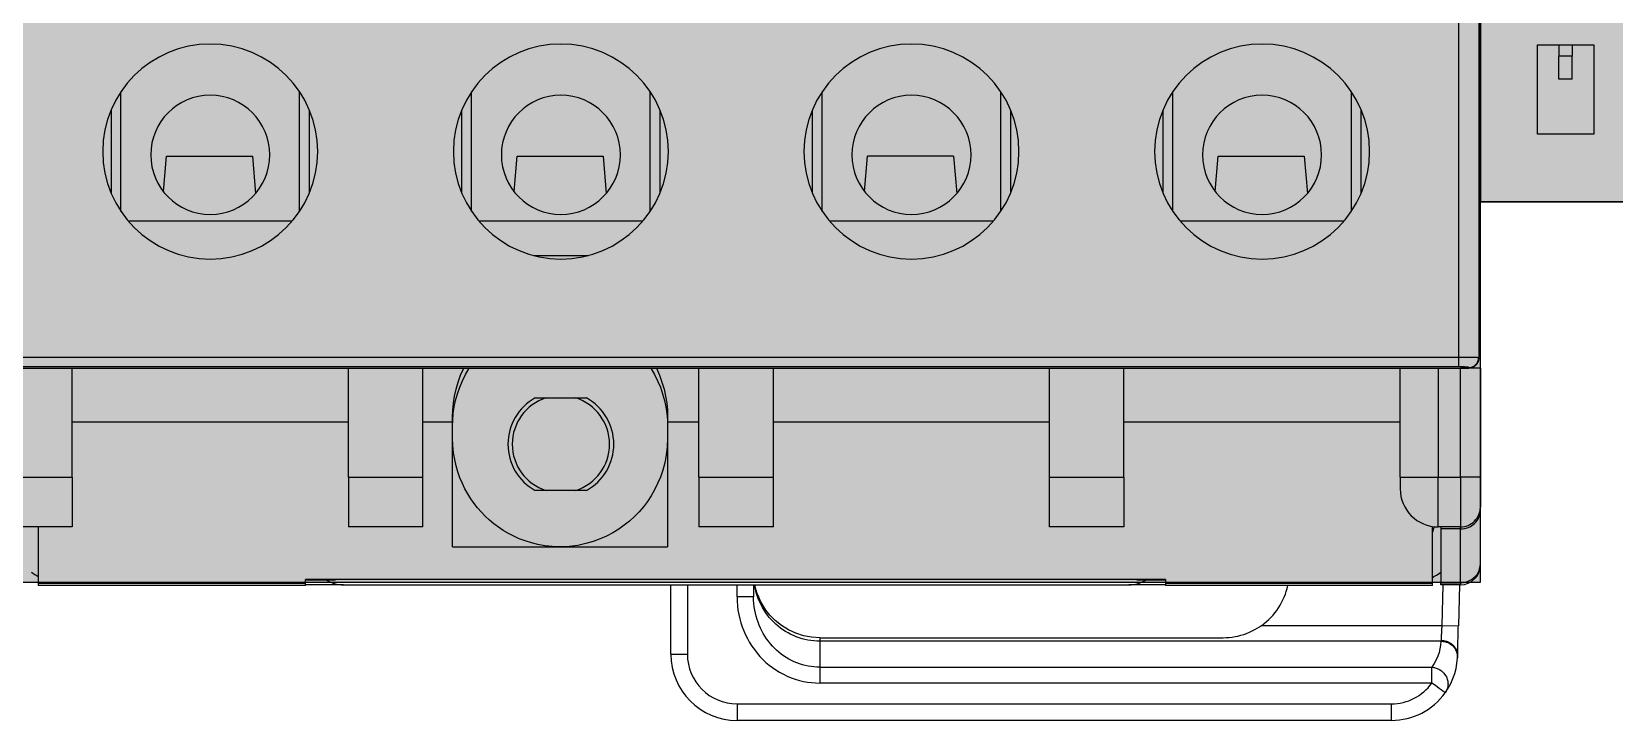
# Model space of a CAD drawing. Extents: x -20 to 2016, y -5898 to 916.
# Drawn here: x 1317.53 to 1365.38, y 600.94 to 621.76 of the extents above; entities that cross this region are included whole.
import ezdxf

# ---------------------------------------------------------------- set-up
doc = ezdxf.new("R2010")
doc.units = 0
doc.layers.add('MAIN-1', color=7, linetype='Continuous')
doc.layers.add('SYMS', color=7, linetype='Continuous')

# ---------------------------------------------------------------- blocks, each defined once
blk = doc.blocks.new('clipfix_35_5-select__2', base_point=(-147.547, 71.306))
at = {"color": 7, "linetype": 'Continuous'}
for p, q in [((-147.547, 76.456), (-147.547, 71.306)), ((-141.281, 76.456), (-147.547, 76.456)), ((-141.281, 71.306), (-141.281, 76.456)), ((-140.345, 76.456), (-141.281, 76.456)), ((-140.345, 71.306), (-140.345, 76.456)), ((-140.244, 76.456), (-140.345, 76.456)), ((-140.244, 76.456), (-140.244, 71.306)), ((-139.986, 76.456), (-140.244, 76.456)), ((-139.986, 76.456), (-139.986, 71.306)), ((-132.965, 76.456), (-139.986, 76.456)), ((-132.965, 76.456), (-132.247, 76.456)), ((-132.965, 71.306), (-132.965, 76.456)), ((-132.247, 75.881), (-132.247, 76.456)), ((-132.247, 76.456), (-124.247, 76.456)), ((-124.247, 76.456), (-124.247, 75.881)), ((-124.247, 76.456), (-123.528, 76.456)), ((-123.528, 76.456), (-121.856, 76.456)), ((-123.528, 71.306), (-123.528, 76.456)), ((-120.931, 76.456), (-121.856, 76.456)), ((-121.856, 76.456), (-121.856, 71.306)), ((-115.557, 76.456), (-120.931, 76.456)), ((-120.931, 76.456), (-120.931, 71.306)), ((-115.557, 76.456), (-115.557, 71.306)), ((-114.737, 76.456), (-115.557, 76.456)), ((-114.737, 71.306), (-114.737, 76.456)), ((-114.737, 76.456), (-106.507, 76.456)), ((-106.507, 76.456), (-106.507, 71.306)), ((-106.507, 76.456), (-106.249, 76.456)), ((-106.249, 71.306), (-106.249, 76.456)), ((-106.249, 76.456), (-106.148, 76.456)), ((-105.212, 76.456), (-106.148, 76.456)), ((-106.148, 71.306), (-106.148, 76.456)), ((-105.212, 76.456), (-98.947, 76.456)), ((-105.212, 71.306), (-105.212, 76.456)), ((-98.947, 71.306), (-98.947, 76.456)), ((-132.247, 71.881), (-132.247, 75.881)), ((-132.247, 75.881), (-129.097, 75.881)), ((-129.097, 75.881), (-129.097, 71.881)), ((-127.397, 75.881), (-124.247, 75.881)), ((-127.397, 71.881), (-127.397, 75.881)), ((-124.247, 75.881), (-124.247, 71.881)), ((-120.022, 75.631), (-116.572, 75.631)), ((-120.022, 74.081), (-120.022, 75.631)), ((-116.572, 75.631), (-116.572, 74.081)), ((-144.647, 73.031), (-144.647, 74.731)), ((-144.647, 74.731), (-141.747, 74.731)), ((-141.747, 74.731), (-141.747, 74.081)), ((-137.397, 74.731), (-134.697, 74.731)), ((-137.397, 73.031), (-137.397, 74.731)), ((-134.697, 74.731), (-134.697, 73.031)), ((-111.797, 74.731), (-109.097, 74.731)), ((-111.797, 73.031), (-111.797, 74.731)), ((-109.097, 74.731), (-109.097, 73.031)), ((-103.697, 74.081), (-103.697, 74.731)), ((-103.697, 74.731), (-100.997, 74.731)), ((-100.997, 74.731), (-100.997, 73.031)), ((-142.261, 74.081), (-142.392, 74.081)), ((-142.392, 73.681), (-142.392, 74.081)), ((-142.261, 74.081), (-142.261, 73.681)), ((-142.261, 74.081), (-141.747, 74.081)), ((-141.747, 74.081), (-141.747, 73.681)), ((-120.022, 74.081), (-116.572, 74.081)), ((-120.022, 73.681), (-120.022, 74.081)), ((-116.572, 74.081), (-116.572, 73.681)), ((-103.697, 73.681), (-103.697, 74.081)), ((-103.697, 74.081), (-103.361, 74.081)), ((-103.361, 74.081), (-103.361, 73.681)), ((-102.661, 74.081), (-103.361, 74.081)), ((-102.661, 74.081), (-102.661, 73.681)), ((-142.261, 73.681), (-142.392, 73.681)), ((-142.261, 73.681), (-141.747, 73.681)), ((-141.747, 73.681), (-141.747, 73.031)), ((-120.022, 73.681), (-116.572, 73.681)), ((-120.022, 72.131), (-120.022, 73.681)), ((-116.572, 73.681), (-116.572, 72.131)), ((-103.697, 73.681), (-103.361, 73.681)), ((-103.697, 73.031), (-103.697, 73.681)), ((-102.661, 73.681), (-103.361, 73.681)), ((-141.747, 73.031), (-144.647, 73.031)), ((-134.697, 73.031), (-137.397, 73.031)), ((-109.097, 73.031), (-111.797, 73.031)), ((-100.997, 73.031), (-103.697, 73.031)), ((-129.097, 71.881), (-132.247, 71.881)), ((-132.247, 71.306), (-132.247, 71.881)), ((-124.247, 71.881), (-127.397, 71.881)), ((-124.247, 71.881), (-124.247, 71.306)), ((-116.572, 72.131), (-120.022, 72.131)), ((-141.281, 71.306), (-147.547, 71.306)), ((-140.345, 71.306), (-141.281, 71.306)), ((-140.244, 71.306), (-140.345, 71.306)), ((-139.986, 71.306), (-140.244, 71.306)), ((-132.965, 71.306), (-139.986, 71.306)), ((-132.965, 71.306), (-132.247, 71.306)), ((-132.247, 71.306), (-124.247, 71.306)), ((-124.247, 71.306), (-123.528, 71.306)), ((-123.528, 71.306), (-121.856, 71.306)), ((-121.856, 71.306), (-120.931, 71.306)), ((-120.931, 71.306), (-115.557, 71.306)), ((-115.557, 71.306), (-114.737, 71.306)), ((-114.737, 71.306), (-106.507, 71.306)), ((-106.507, 71.306), (-106.249, 71.306)), ((-106.249, 71.306), (-106.148, 71.306)), ((-105.212, 71.306), (-106.148, 71.306)), ((-105.212, 71.306), (-98.947, 71.306))]:
    blk.add_line(p, q, dxfattribs=at)

msp = doc.modelspace()

# ---------------------------------------------------------------- hatches: boundary and pattern name
at = {"layer": 'SYMS', "true_color": 0x636466}
h = msp.add_hatch(color=251, dxfattribs=at)
h.dxf.hatch_style = 1
h.paths.add_polyline_path([(1316.342, 605.106), (1361.32, 605.106), (1361.32, 675.606), (1316.342, 675.606)])
h = msp.add_hatch(color=251, dxfattribs=at)
h.dxf.hatch_style = 1
h.paths.add_polyline_path([(1366.481, 665.21), (1361.331, 665.21), (1361.331, 616.61), (1366.481, 616.61)])

# ---------------------------------------------------------------- linework, layer by layer
at = {"layer": 'MAIN-1'}
for p, q in [((1360.681, 611.923), (1360.681, 622.136)), ((1361.281, 622.136), (1361.281, 611.907)), ((1361.331, 611.586), (1361.331, 622.136)), ((1320.231, 616.327), (1320.231, 619.945)), ((1325.631, 616.327), (1325.631, 619.945)), ((1330.831, 616.327), (1330.831, 619.945)), ((1336.231, 616.327), (1336.231, 619.945)), ((1341.431, 616.327), (1341.431, 619.945)), ((1346.831, 616.327), (1346.831, 619.945)), ((1352.031, 616.327), (1352.031, 619.945)), ((1357.431, 616.327), (1357.431, 619.945)), ((1319.931, 619.386), (1319.931, 616.886)), ((1321.942, 619.54), (1321.943, 619.54)), ((1322.106, 619.636), (1322.106, 619.636)), ((1325.931, 616.886), (1325.931, 619.386)), ((1330.531, 619.386), (1330.531, 616.886)), ((1336.531, 616.886), (1336.531, 619.386)), ((1341.131, 619.386), (1341.131, 616.886)), ((1347.131, 616.886), (1347.131, 619.386)), ((1351.731, 619.386), (1351.731, 616.886)), ((1357.731, 616.886), (1357.731, 619.386)), ((1321.514, 616.926), (1321.606, 617.992)), ((1321.606, 617.992), (1324.206, 617.992)), ((1324.206, 617.992), (1324.302, 616.87)), ((1332.114, 616.925), (1332.206, 617.992)), ((1332.206, 617.992), (1334.806, 617.992)), ((1334.806, 617.992), (1334.902, 616.87)), ((1342.714, 616.926), (1342.806, 617.992)), ((1345.406, 617.992), (1342.806, 617.992)), ((1345.406, 617.992), (1345.502, 616.87)), ((1353.314, 616.926), (1353.406, 617.992)), ((1353.406, 617.992), (1356.006, 617.992)), ((1356.006, 617.992), (1356.102, 616.87)), ((1320.45, 616.036), (1325.411, 616.036)), ((1331.05, 616.036), (1336.011, 616.036)), ((1341.65, 616.036), (1346.611, 616.036)), ((1352.25, 616.036), (1357.211, 616.036)), ((1332.7, 614.994), (1334.362, 614.994)), ((1316.681, 611.586), (1360.981, 611.586)), ((1316.981, 611.923), (1360.681, 611.923)), ((1360.681, 611.624), (1316.981, 611.624)), ((1318.756, 608.286), (1318.756, 611.586)), ((1327.106, 608.286), (1327.106, 611.586)), ((1329.356, 608.286), (1329.356, 611.586)), ((1330.501, 611.378), (1330.594, 611.586)), ((1330.652, 611.398), (1330.761, 611.586)), ((1336.251, 611.586), (1336.36, 611.398)), ((1336.417, 611.586), (1336.511, 611.378)), ((1337.706, 608.286), (1337.706, 611.586)), ((1339.956, 608.286), (1339.956, 611.586)), ((1348.306, 608.286), (1348.306, 611.586)), ((1350.556, 608.286), (1350.556, 611.586)), ((1358.906, 608.286), (1358.906, 611.586)), ((1360.056, 611.586), (1360.056, 608.286)), ((1360.681, 611.624), (1360.681, 611.923)), ((1360.681, 611.923), (1360.709, 611.923)), ((1360.709, 611.923), (1360.736, 611.923)), ((1360.731, 608.286), (1360.731, 611.586)), ((1361.331, 611.586), (1360.731, 611.586)), ((1360.736, 611.923), (1360.764, 611.923)), ((1360.764, 611.923), (1360.791, 611.923)), ((1360.791, 611.923), (1360.818, 611.923)), ((1360.818, 611.923), (1360.845, 611.923)), ((1360.845, 611.923), (1360.872, 611.922)), ((1360.872, 611.922), (1360.898, 611.922)), ((1360.898, 611.922), (1360.923, 611.922)), ((1360.923, 611.922), (1360.949, 611.922)), ((1360.949, 611.922), (1360.973, 611.921)), ((1360.973, 611.921), (1360.997, 611.921)), ((1360.981, 611.586), (1360.981, 611.608)), ((1360.995, 611.586), (1360.981, 611.586)), ((1361.008, 611.587), (1360.995, 611.586)), ((1360.997, 611.921), (1361.02, 611.92)), ((1361.022, 611.589), (1361.008, 611.587)), ((1361.02, 611.92), (1361.043, 611.92)), ((1361.035, 611.591), (1361.022, 611.589)), ((1361.048, 611.594), (1361.035, 611.591)), ((1361.043, 611.92), (1361.064, 611.92)), ((1361.061, 611.597), (1361.048, 611.594)), ((1361.073, 611.601), (1361.061, 611.597)), ((1361.064, 611.92), (1361.085, 611.919)), ((1361.086, 611.605), (1361.073, 611.601)), ((1361.085, 611.919), (1361.105, 611.919)), ((1361.099, 611.61), (1361.086, 611.605)), ((1361.111, 611.616), (1361.099, 611.61)), ((1361.105, 611.919), (1361.124, 611.918)), ((1361.123, 611.622), (1361.111, 611.616)), ((1361.135, 611.629), (1361.123, 611.622)), ((1361.124, 611.918), (1361.142, 611.917)), ((1361.146, 611.636), (1361.135, 611.629)), ((1361.142, 611.917), (1361.16, 611.917)), ((1361.157, 611.643), (1361.146, 611.636)), ((1361.168, 611.652), (1361.157, 611.643)), ((1361.16, 611.917), (1361.176, 611.916)), ((1361.178, 611.66), (1361.168, 611.652)), ((1361.176, 611.916), (1361.191, 611.916)), ((1361.188, 611.669), (1361.178, 611.66)), ((1361.198, 611.679), (1361.188, 611.669)), ((1361.191, 611.916), (1361.205, 611.915)), ((1361.207, 611.689), (1361.198, 611.679)), ((1361.205, 611.915), (1361.218, 611.914)), ((1361.215, 611.699), (1361.207, 611.689)), ((1361.223, 611.71), (1361.215, 611.699)), ((1361.218, 611.914), (1361.23, 611.914)), ((1361.231, 611.721), (1361.223, 611.71)), ((1361.23, 611.914), (1361.24, 611.913)), ((1361.238, 611.732), (1361.231, 611.721)), ((1361.245, 611.744), (1361.238, 611.732)), ((1361.24, 611.913), (1361.25, 611.912)), ((1361.251, 611.756), (1361.245, 611.744)), ((1361.25, 611.912), (1361.258, 611.912)), ((1361.257, 611.768), (1361.251, 611.756)), ((1361.262, 611.781), (1361.257, 611.768)), ((1361.258, 611.912), (1361.265, 611.911)), ((1361.266, 611.794), (1361.262, 611.781)), ((1361.265, 611.911), (1361.271, 611.91)), ((1361.27, 611.806), (1361.266, 611.794)), ((1361.273, 611.819), (1361.27, 611.806)), ((1361.271, 611.91), (1361.275, 611.91)), ((1361.276, 611.832), (1361.273, 611.819)), ((1361.275, 611.91), (1361.278, 611.909)), ((1361.278, 611.846), (1361.276, 611.832)), ((1361.278, 611.909), (1361.28, 611.908)), ((1361.28, 611.859), (1361.278, 611.846)), ((1361.28, 611.908), (1361.281, 611.907)), ((1361.281, 611.873), (1361.28, 611.859)), ((1361.281, 611.907), (1361.281, 611.907)), ((1361.281, 611.907), (1361.281, 611.907)), ((1361.281, 611.907), (1361.281, 611.907)), ((1361.281, 611.907), (1361.281, 611.907)), ((1361.281, 611.907), (1361.281, 611.907)), ((1361.281, 611.907), (1361.281, 611.907)), ((1361.281, 611.886), (1361.281, 611.907)), ((1361.281, 611.907), (1361.281, 611.907)), ((1361.281, 611.907), (1361.281, 611.907)), ((1361.281, 611.907), (1361.281, 611.906)), ((1361.281, 611.906), (1361.281, 611.906)), ((1361.281, 611.906), (1361.281, 611.905)), ((1361.281, 611.905), (1361.281, 611.905)), ((1361.281, 611.886), (1361.281, 611.873)), ((1361.331, 611.586), (1361.331, 608.286)), ((1330.362, 610.953), (1330.424, 611.166)), ((1330.424, 611.166), (1330.501, 611.378)), ((1330.473, 611.009), (1330.555, 611.205)), ((1330.555, 611.205), (1330.652, 611.398)), ((1336.36, 611.398), (1336.456, 611.205)), ((1336.456, 611.205), (1336.539, 611.009)), ((1336.511, 611.378), (1336.588, 611.166)), ((1336.588, 611.166), (1336.65, 610.953)), ((1330.281, 610.529), (1330.314, 610.74)), ((1330.308, 610.412), (1330.35, 610.611)), ((1330.314, 610.74), (1330.362, 610.953)), ((1330.35, 610.611), (1330.404, 610.81)), ((1330.404, 610.81), (1330.473, 611.009)), ((1332.756, 610.686), (1334.305, 610.686)), ((1336.539, 611.009), (1336.607, 610.81)), ((1336.607, 610.81), (1336.662, 610.611)), ((1336.65, 610.953), (1336.697, 610.74)), ((1336.662, 610.611), (1336.704, 610.412)), ((1336.697, 610.74), (1336.73, 610.529)), ((1330.256, 610.115), (1330.262, 610.32)), ((1330.256, 609.962), (1330.256, 610.115)), ((1330.261, 610.019), (1330.279, 610.214)), ((1330.262, 610.32), (1330.281, 610.529)), ((1330.279, 610.214), (1330.308, 610.412)), ((1336.704, 610.412), (1336.733, 610.214)), ((1336.73, 610.529), (1336.75, 610.32)), ((1336.733, 610.214), (1336.75, 610.019)), ((1336.75, 610.32), (1336.756, 610.115)), ((1336.756, 610.115), (1336.756, 609.962)), ((1318.756, 609.962), (1327.106, 609.962)), ((1329.356, 609.962), (1330.256, 609.962)), ((1330.256, 609.827), (1330.261, 610.019)), ((1330.256, 606.184), (1330.256, 609.962)), ((1336.75, 610.019), (1336.756, 609.827)), ((1336.756, 609.962), (1337.706, 609.962)), ((1336.756, 609.962), (1336.756, 606.184)), ((1339.956, 609.962), (1348.306, 609.962)), ((1350.556, 609.962), (1358.906, 609.962)), ((1330.264, 609.244), (1330.256, 609.473)), ((1330.285, 609.028), (1330.264, 609.244)), ((1336.745, 609.205), (1336.716, 608.956)), ((1336.756, 609.473), (1336.745, 609.205)), ((1330.32, 608.824), (1330.285, 609.028)), ((1330.364, 608.631), (1330.32, 608.824)), ((1336.67, 608.722), (1336.611, 608.501)), ((1336.716, 608.956), (1336.67, 608.722)), ((1316.931, 608.286), (1318.756, 608.286)), ((1318.756, 608.286), (1318.756, 606.786)), ((1327.106, 608.286), (1327.106, 606.786)), ((1327.106, 608.286), (1329.356, 608.286)), ((1329.356, 606.786), (1329.356, 608.286)), ((1330.418, 608.446), (1330.364, 608.631)), ((1330.481, 608.269), (1330.418, 608.446)), ((1330.552, 608.1), (1330.481, 608.269)), ((1336.539, 608.292), (1336.456, 608.093)), ((1336.611, 608.501), (1336.539, 608.292)), ((1337.706, 608.286), (1337.706, 606.786)), ((1337.706, 608.286), (1339.956, 608.286)), ((1339.956, 606.786), (1339.956, 608.286)), ((1348.306, 606.786), (1348.306, 608.286)), ((1348.306, 608.286), (1350.556, 608.286)), ((1350.556, 608.286), (1350.556, 606.786)), ((1358.906, 608.286), (1360.056, 608.286)), ((1358.906, 608.286), (1358.906, 607.936)), ((1360.056, 608.286), (1360.731, 608.286)), ((1360.056, 606.786), (1360.056, 608.286)), ((1360.731, 608.286), (1360.731, 606.786)), ((1361.331, 608.286), (1360.731, 608.286)), ((1361.331, 608.286), (1361.331, 607.386)), ((1330.631, 607.939), (1330.552, 608.1)), ((1330.716, 607.784), (1330.631, 607.939)), ((1330.809, 607.636), (1330.716, 607.784)), ((1334.305, 607.886), (1332.756, 607.886)), ((1336.26, 607.725), (1336.147, 607.555)), ((1336.363, 607.904), (1336.26, 607.725)), ((1336.456, 608.093), (1336.363, 607.904)), ((1330.909, 607.494), (1330.809, 607.636)), ((1331.015, 607.359), (1330.909, 607.494)), ((1331.128, 607.23), (1331.015, 607.359)), ((1331.247, 607.107), (1331.128, 607.23)), ((1335.894, 607.241), (1335.754, 607.097)), ((1336.025, 607.394), (1335.894, 607.241)), ((1336.147, 607.555), (1336.025, 607.394)), ((1361.331, 607.29), (1361.331, 607.383)), ((1361.331, 605.66), (1361.331, 607.29)), ((1318.756, 606.786), (1316.931, 606.786)), ((1317.731, 606.786), (1317.731, 605.089)), ((1329.356, 606.786), (1327.106, 606.786)), ((1331.373, 606.991), (1331.247, 607.107)), ((1331.505, 606.88), (1331.373, 606.991)), ((1331.644, 606.776), (1331.505, 606.88)), ((1331.79, 606.678), (1331.644, 606.776)), ((1335.447, 606.834), (1335.279, 606.716)), ((1335.605, 606.961), (1335.447, 606.834)), ((1335.754, 607.097), (1335.605, 606.961)), ((1339.956, 606.786), (1337.706, 606.786)), ((1350.556, 606.786), (1348.306, 606.786)), ((1359.881, 605.089), (1359.881, 606.799)), ((1360.731, 606.786), (1360.056, 606.786)), ((1360.131, 606.786), (1360.131, 606.726)), ((1360.731, 606.726), (1360.731, 606.786)), ((1331.944, 606.588), (1331.79, 606.678)), ((1332.105, 606.505), (1331.944, 606.588)), ((1332.274, 606.429), (1332.105, 606.505)), ((1332.451, 606.362), (1332.274, 606.429)), ((1332.638, 606.303), (1332.451, 606.362)), ((1332.835, 606.254), (1332.638, 606.303)), ((1334.281, 606.279), (1334.042, 606.228)), ((1334.505, 606.343), (1334.281, 606.279)), ((1334.715, 606.42), (1334.505, 606.343)), ((1334.914, 606.508), (1334.715, 606.42)), ((1335.102, 606.607), (1334.914, 606.508)), ((1335.279, 606.716), (1335.102, 606.607)), ((1360.131, 606.726), (1360.131, 605.096)), ((1360.731, 606.726), (1360.131, 606.726)), ((1360.731, 605.096), (1360.731, 606.726)), ((1330.256, 606.184), (1333.506, 606.184)), ((1333.044, 606.217), (1332.835, 606.254)), ((1333.267, 606.192), (1333.044, 606.217)), ((1333.506, 606.184), (1333.267, 606.192)), ((1333.785, 606.195), (1333.506, 606.184)), ((1333.506, 606.184), (1336.756, 606.184)), ((1334.042, 606.228), (1333.785, 606.195)), ((1317.531, 605.412), (1317.563, 605.389)), ((1317.563, 605.389), (1317.596, 605.367)), ((1317.596, 605.367), (1317.629, 605.346)), ((1317.629, 605.346), (1317.663, 605.325)), ((1317.663, 605.325), (1317.696, 605.305)), ((1317.696, 605.305), (1317.731, 605.286)), ((1359.924, 605.282), (1359.967, 605.306)), ((1359.967, 605.306), (1360.009, 605.331)), ((1360.009, 605.331), (1360.05, 605.357)), ((1360.05, 605.357), (1360.091, 605.384)), ((1360.091, 605.384), (1360.131, 605.412)), ((1361.331, 605.636), (1361.331, 605.66)), ((1317.731, 605.089), (1317.731, 605.016)), ((1317.731, 605.089), (1325.806, 605.089)), ((1325.806, 605.016), (1317.731, 605.016)), ((1325.806, 605.089), (1325.806, 605.198)), ((1351.806, 605.198), (1325.806, 605.198)), ((1325.806, 605.187), (1326.721, 605.187)), ((1325.806, 605.016), (1325.806, 605.089)), ((1326.955, 605.036), (1325.806, 605.036)), ((1326.955, 605.036), (1327.246, 605.036)), ((1327.248, 605.036), (1350.414, 605.036)), ((1336.856, 602.936), (1336.856, 605.036)), ((1337.356, 605.036), (1337.356, 602.936)), ((1338.856, 604.673), (1338.856, 605.036)), ((1339.356, 605.036), (1339.356, 604.673)), ((1339.401, 604.944), (1339.383, 605.036)), ((1339.414, 604.957), (1339.396, 605.036)), ((1339.422, 604.854), (1339.401, 604.944)), ((1339.438, 604.869), (1339.414, 604.957)), ((1339.447, 604.765), (1339.422, 604.854)), ((1339.469, 604.772), (1339.438, 604.869)), ((1350.415, 605.036), (1350.707, 605.036)), ((1351.806, 605.036), (1350.707, 605.036)), ((1350.941, 605.187), (1351.806, 605.187)), ((1351.806, 605.198), (1351.806, 605.089)), ((1351.806, 605.089), (1359.881, 605.089)), ((1351.806, 605.089), (1351.806, 605.016)), ((1359.881, 605.016), (1351.806, 605.016)), ((1359.881, 605.259), (1359.924, 605.282)), ((1359.881, 605.016), (1359.881, 605.089)), ((1360.131, 605.036), (1360.131, 605.096)), ((1360.131, 605.096), (1360.731, 605.096)), ((1360.731, 605.036), (1360.131, 605.036)), ((1360.197, 605.036), (1360.165, 603.809)), ((1360.697, 605.036), (1360.665, 603.796)), ((1360.731, 605.096), (1360.731, 605.036)), ((1338.856, 604.673), (1338.859, 604.535)), ((1339.356, 604.673), (1338.856, 604.673)), ((1338.859, 604.535), (1338.869, 604.399)), ((1338.869, 604.399), (1338.886, 604.266)), ((1339.358, 604.57), (1339.356, 604.673)), ((1339.365, 604.469), (1339.358, 604.57)), ((1339.376, 604.37), (1339.365, 604.469)), ((1339.392, 604.272), (1339.376, 604.37)), ((1339.476, 604.677), (1339.447, 604.765)), ((1339.511, 604.664), (1339.469, 604.772)), ((1339.508, 604.592), (1339.476, 604.677)), ((1339.544, 604.508), (1339.508, 604.592)), ((1339.565, 604.545), (1339.511, 604.664)), ((1339.584, 604.425), (1339.544, 604.508)), ((1339.636, 604.415), (1339.565, 604.545)), ((1339.628, 604.345), (1339.584, 604.425)), ((1339.73, 604.272), (1339.636, 604.415)), ((1338.886, 604.266), (1338.909, 604.136)), ((1338.909, 604.136), (1338.939, 604.008)), ((1338.939, 604.008), (1338.974, 603.882)), ((1338.974, 603.882), (1339.014, 603.759)), ((1339.411, 604.176), (1339.392, 604.272)), ((1339.434, 604.082), (1339.411, 604.176)), ((1339.461, 603.99), (1339.434, 604.082)), ((1339.492, 603.9), (1339.461, 603.99)), ((1339.526, 603.812), (1339.492, 603.9)), ((1339.675, 604.266), (1339.628, 604.345)), ((1339.726, 604.189), (1339.675, 604.266)), ((1339.781, 604.114), (1339.726, 604.189)), ((1339.852, 604.117), (1339.73, 604.272)), ((1339.84, 604.041), (1339.781, 604.114)), ((1339.901, 603.971), (1339.84, 604.041)), ((1340.01, 603.956), (1339.852, 604.117)), ((1339.965, 603.905), (1339.901, 603.971)), ((1340.03, 603.843), (1339.965, 603.905)), ((1340.2, 603.804), (1340.01, 603.956)), ((1339.014, 603.759), (1339.06, 603.639)), ((1339.06, 603.639), (1339.112, 603.521)), ((1339.112, 603.521), (1339.169, 603.407)), ((1339.169, 603.407), (1339.233, 603.294)), ((1339.564, 603.726), (1339.526, 603.812)), ((1339.605, 603.642), (1339.564, 603.726)), ((1339.65, 603.56), (1339.605, 603.642)), ((1339.698, 603.48), (1339.65, 603.56)), ((1339.751, 603.402), (1339.698, 603.48)), ((1339.806, 603.326), (1339.751, 603.402)), ((1340.098, 603.784), (1340.03, 603.843)), ((1340.169, 603.728), (1340.098, 603.784)), ((1340.242, 603.676), (1340.169, 603.728)), ((1340.41, 603.674), (1340.2, 603.804)), ((1340.319, 603.626), (1340.242, 603.676)), ((1340.398, 603.58), (1340.319, 603.626)), ((1340.479, 603.537), (1340.398, 603.58)), ((1340.634, 603.571), (1340.41, 603.674)), ((1340.562, 603.497), (1340.479, 603.537)), ((1340.648, 603.462), (1340.562, 603.497)), ((1340.868, 603.496), (1340.634, 603.571)), ((1340.734, 603.431), (1340.648, 603.462)), ((1340.822, 603.404), (1340.734, 603.431)), ((1340.911, 603.381), (1340.822, 603.404)), ((1341.11, 603.451), (1340.868, 603.496)), ((1341.356, 603.436), (1341.11, 603.451)), ((1341.356, 603.436), (1353.556, 603.436)), ((1341.356, 603.436), (1341.356, 603.33)), ((1353.556, 603.436), (1353.645, 603.438)), ((1353.645, 603.438), (1353.735, 603.444)), ((1353.735, 603.444), (1353.823, 603.454)), ((1353.823, 603.454), (1353.912, 603.468)), ((1353.912, 603.468), (1353.999, 603.486)), ((1353.999, 603.486), (1354.087, 603.508)), ((1354.087, 603.508), (1354.175, 603.534)), ((1354.175, 603.534), (1354.263, 603.566)), ((1354.263, 603.566), (1354.35, 603.601)), ((1354.35, 603.601), (1354.434, 603.639)), ((1354.434, 603.639), (1354.512, 603.68)), ((1354.512, 603.68), (1354.586, 603.721)), ((1354.586, 603.721), (1354.654, 603.764)), ((1354.654, 603.764), (1354.718, 603.809)), ((1354.718, 603.809), (1360.165, 603.809)), ((1360.144, 603.397), (1360.143, 603.381)), ((1360.145, 603.415), (1360.144, 603.397)), ((1360.146, 603.434), (1360.145, 603.415)), ((1360.147, 603.455), (1360.146, 603.434)), ((1360.148, 603.477), (1360.147, 603.455)), ((1360.149, 603.5), (1360.148, 603.477)), ((1360.15, 603.525), (1360.149, 603.5)), ((1360.152, 603.55), (1360.15, 603.525)), ((1360.153, 603.576), (1360.152, 603.55)), ((1360.154, 603.603), (1360.153, 603.576)), ((1360.156, 603.631), (1360.154, 603.603)), ((1360.157, 603.66), (1360.156, 603.631)), ((1360.159, 603.689), (1360.157, 603.66)), ((1360.16, 603.718), (1360.159, 603.689)), ((1360.162, 603.748), (1360.16, 603.718)), ((1360.164, 603.778), (1360.162, 603.748)), ((1360.165, 603.809), (1360.164, 603.778)), ((1360.165, 603.809), (1360.665, 603.796)), ((1360.653, 603.351), (1360.655, 603.411)), ((1360.655, 603.411), (1360.656, 603.472)), ((1360.656, 603.472), (1360.658, 603.535)), ((1360.658, 603.535), (1360.66, 603.599)), ((1360.66, 603.599), (1360.661, 603.663)), ((1360.661, 603.663), (1360.663, 603.729)), ((1360.663, 603.729), (1360.665, 603.796)), ((1336.856, 602.936), (1337.356, 602.936)), ((1339.233, 603.294), (1339.303, 603.183)), ((1339.303, 603.183), (1339.381, 603.075)), ((1339.381, 603.075), (1339.463, 602.969)), ((1339.463, 602.969), (1339.55, 602.869)), ((1339.865, 603.253), (1339.806, 603.326)), ((1339.926, 603.183), (1339.865, 603.253)), ((1339.99, 603.117), (1339.926, 603.183)), ((1340.055, 603.054), (1339.99, 603.117)), ((1340.123, 602.995), (1340.055, 603.054)), ((1340.193, 602.939), (1340.123, 602.995)), ((1340.266, 602.887), (1340.193, 602.939)), ((1341, 603.362), (1340.911, 603.381)), ((1341.089, 603.348), (1341, 603.362)), ((1341.178, 603.338), (1341.089, 603.348)), ((1341.267, 603.332), (1341.178, 603.338)), ((1341.356, 603.33), (1341.267, 603.332)), ((1360.139, 603.33), (1341.356, 603.33)), ((1341.356, 603.33), (1341.356, 602.543)), ((1360.08, 602.984), (1360.042, 602.872)), ((1360.109, 603.098), (1360.08, 602.984)), ((1360.129, 603.213), (1360.109, 603.098)), ((1360.139, 603.33), (1360.129, 603.213)), ((1360.14, 603.332), (1360.139, 603.33)), ((1360.139, 603.33), (1360.16, 603.329)), ((1360.141, 603.342), (1360.14, 603.338)), ((1360.14, 603.338), (1360.14, 603.335)), ((1360.14, 603.335), (1360.14, 603.332)), ((1360.142, 603.366), (1360.141, 603.353)), ((1360.141, 603.353), (1360.164, 603.352)), ((1360.141, 603.353), (1360.141, 603.349)), ((1360.141, 603.349), (1360.141, 603.345)), ((1360.141, 603.345), (1360.141, 603.342)), ((1360.143, 603.381), (1360.142, 603.366)), ((1360.16, 603.329), (1360.182, 603.328)), ((1360.164, 603.352), (1360.188, 603.35)), ((1360.182, 603.328), (1360.204, 603.325)), ((1360.188, 603.35), (1360.212, 603.348)), ((1360.204, 603.325), (1360.227, 603.322)), ((1360.212, 603.348), (1360.236, 603.344)), ((1360.227, 603.322), (1360.249, 603.317)), ((1360.236, 603.344), (1360.26, 603.339)), ((1360.249, 603.317), (1360.272, 603.312)), ((1360.26, 603.339), (1360.284, 603.333)), ((1360.272, 603.312), (1360.295, 603.305)), ((1360.284, 603.333), (1360.309, 603.326)), ((1360.295, 603.305), (1360.319, 603.297)), ((1360.309, 603.326), (1360.333, 603.317)), ((1360.319, 603.297), (1360.342, 603.287)), ((1360.333, 603.317), (1360.357, 603.307)), ((1360.342, 603.287), (1360.365, 603.277)), ((1360.357, 603.307), (1360.38, 603.296)), ((1360.365, 603.277), (1360.388, 603.265)), ((1360.38, 603.296), (1360.403, 603.284)), ((1360.388, 603.265), (1360.41, 603.252)), ((1360.403, 603.284), (1360.426, 603.27)), ((1360.41, 603.252), (1360.432, 603.237)), ((1360.426, 603.27), (1360.447, 603.256)), ((1360.432, 603.237), (1360.454, 603.221)), ((1360.447, 603.256), (1360.468, 603.24)), ((1360.454, 603.221), (1360.475, 603.204)), ((1360.468, 603.24), (1360.488, 603.223)), ((1360.475, 603.204), (1360.495, 603.186)), ((1360.488, 603.223), (1360.507, 603.206)), ((1360.495, 603.186), (1360.514, 603.166)), ((1360.507, 603.206), (1360.525, 603.187)), ((1360.514, 603.166), (1360.532, 603.145)), ((1360.525, 603.187), (1360.542, 603.167)), ((1360.532, 603.145), (1360.548, 603.124)), ((1360.542, 603.167), (1360.558, 603.147)), ((1360.548, 603.124), (1360.564, 603.101)), ((1360.558, 603.147), (1360.572, 603.126)), ((1360.564, 603.101), (1360.578, 603.077)), ((1360.572, 603.126), (1360.585, 603.105)), ((1360.578, 603.077), (1360.591, 603.053)), ((1360.585, 603.105), (1360.596, 603.083)), ((1360.591, 603.053), (1360.603, 603.028)), ((1360.596, 603.083), (1360.607, 603.061)), ((1360.603, 603.028), (1360.612, 603.003)), ((1360.607, 603.061), (1360.616, 603.039)), ((1360.612, 603.003), (1360.621, 602.977)), ((1360.616, 603.039), (1360.623, 603.016)), ((1360.621, 602.977), (1360.627, 602.951)), ((1360.623, 603.016), (1360.629, 602.994)), ((1360.627, 602.951), (1360.633, 602.925)), ((1360.629, 602.994), (1360.634, 602.971)), ((1360.633, 602.925), (1360.636, 602.899)), ((1360.634, 602.971), (1360.638, 602.949)), ((1360.638, 602.949), (1360.64, 602.927)), ((1360.64, 602.927), (1360.641, 602.905)), ((1360.641, 602.884), (1360.642, 602.913)), ((1360.642, 602.913), (1360.643, 602.946)), ((1360.643, 602.946), (1360.644, 602.983)), ((1360.644, 602.983), (1360.645, 603.023)), ((1360.645, 603.023), (1360.646, 603.067)), ((1360.646, 603.067), (1360.647, 603.114)), ((1360.647, 603.114), (1360.648, 603.163)), ((1360.648, 603.163), (1360.65, 603.216)), ((1360.65, 603.24), (1360.651, 603.251)), ((1360.65, 603.229), (1360.65, 603.24)), ((1360.65, 603.219), (1360.65, 603.229)), ((1360.651, 603.274), (1360.652, 603.285)), ((1360.651, 603.263), (1360.651, 603.274)), ((1360.651, 603.251), (1360.651, 603.263)), ((1360.652, 603.293), (1360.653, 603.351)), ((1339.55, 602.869), (1339.64, 602.775)), ((1339.64, 602.775), (1339.732, 602.688)), ((1339.732, 602.688), (1339.828, 602.606)), ((1339.828, 602.606), (1339.928, 602.53)), ((1339.928, 602.53), (1340.033, 602.459)), ((1340.033, 602.459), (1340.143, 602.391)), ((1340.341, 602.837), (1340.266, 602.887)), ((1340.419, 602.791), (1340.341, 602.837)), ((1340.499, 602.748), (1340.419, 602.791)), ((1340.581, 602.709), (1340.499, 602.748)), ((1340.665, 602.674), (1340.581, 602.709)), ((1340.749, 602.643), (1340.665, 602.674)), ((1340.835, 602.616), (1340.749, 602.643)), ((1340.921, 602.594), (1340.835, 602.616)), ((1341.008, 602.575), (1340.921, 602.594)), ((1341.095, 602.561), (1341.008, 602.575)), ((1341.182, 602.551), (1341.095, 602.561)), ((1341.269, 602.545), (1341.182, 602.551)), ((1341.356, 602.543), (1341.269, 602.545)), ((1341.356, 602.543), (1359.862, 602.543)), ((1341.356, 602.543), (1341.356, 602.064)), ((1359.933, 602.651), (1359.862, 602.543)), ((1359.862, 602.543), (1359.887, 602.541)), ((1359.887, 602.541), (1359.913, 602.537)), ((1359.913, 602.537), (1359.939, 602.532)), ((1359.993, 602.761), (1359.933, 602.651)), ((1359.939, 602.532), (1359.966, 602.526)), ((1359.966, 602.526), (1359.993, 602.517)), ((1360.042, 602.872), (1359.993, 602.761)), ((1359.993, 602.517), (1360.02, 602.508)), ((1360.02, 602.508), (1360.048, 602.496)), ((1360.048, 602.496), (1360.075, 602.482)), ((1360.075, 602.482), (1360.103, 602.467)), ((1360.103, 602.467), (1360.129, 602.449)), ((1360.129, 602.449), (1360.155, 602.43)), ((1360.554, 602.349), (1360.594, 602.502)), ((1360.594, 602.502), (1360.623, 602.66)), ((1360.623, 602.66), (1360.638, 602.822)), ((1360.636, 602.899), (1360.638, 602.873)), ((1360.638, 602.873), (1360.639, 602.847)), ((1360.639, 602.847), (1360.638, 602.822)), ((1360.638, 602.822), (1360.639, 602.83)), ((1360.639, 602.839), (1360.64, 602.849)), ((1360.639, 602.83), (1360.639, 602.839)), ((1360.64, 602.859), (1360.641, 602.87)), ((1360.64, 602.849), (1360.64, 602.859)), ((1360.641, 602.905), (1360.641, 602.884)), ((1360.641, 602.883), (1360.641, 602.884)), ((1360.641, 602.882), (1360.641, 602.883)), ((1360.641, 602.883), (1360.641, 602.883)), ((1360.641, 602.881), (1360.641, 602.882)), ((1360.641, 602.882), (1360.641, 602.882)), ((1360.641, 602.882), (1360.641, 602.882)), ((1360.641, 602.87), (1360.641, 602.881)), ((1340.143, 602.391), (1340.257, 602.329)), ((1340.257, 602.329), (1340.374, 602.273)), ((1340.374, 602.273), (1340.495, 602.223)), ((1340.495, 602.223), (1340.617, 602.18)), ((1340.617, 602.18), (1340.741, 602.144)), ((1340.741, 602.144), (1340.865, 602.114)), ((1340.865, 602.114), (1340.988, 602.092)), ((1340.988, 602.092), (1341.111, 602.076)), ((1341.111, 602.076), (1341.233, 602.067)), ((1341.233, 602.067), (1341.356, 602.064)), ((1359.862, 602.064), (1341.356, 602.064)), ((1360.155, 602.43), (1360.18, 602.409)), ((1360.18, 602.409), (1360.205, 602.386)), ((1360.205, 602.386), (1360.227, 602.361)), ((1360.227, 602.361), (1360.249, 602.335)), ((1360.249, 602.335), (1360.268, 602.307)), ((1360.268, 602.307), (1360.286, 602.278)), ((1360.286, 602.278), (1360.302, 602.249)), ((1360.302, 602.249), (1360.315, 602.218)), ((1360.315, 602.218), (1360.327, 602.186)), ((1360.327, 602.186), (1360.336, 602.155)), ((1360.336, 602.155), (1360.343, 602.123)), ((1360.347, 601.968), (1360.342, 601.94)), ((1360.343, 602.123), (1360.348, 602.091)), ((1360.35, 601.998), (1360.347, 601.968)), ((1360.348, 602.091), (1360.351, 602.059)), ((1360.352, 602.028), (1360.35, 601.998)), ((1360.351, 602.059), (1360.352, 602.028)), ((1360.359, 601.911), (1360.436, 602.053)), ((1360.436, 602.053), (1360.501, 602.199)), ((1360.501, 602.199), (1360.554, 602.349)), ((1360.269, 601.773), (1360.359, 601.911)), ((1360.282, 601.793), (1360.269, 601.773)), ((1360.295, 601.814), (1360.282, 601.793)), ((1360.306, 601.836), (1360.295, 601.814)), ((1360.317, 601.86), (1360.306, 601.836)), ((1360.327, 601.886), (1360.317, 601.86)), ((1360.335, 601.912), (1360.327, 601.886)), ((1360.342, 601.94), (1360.335, 601.912)), ((1338.856, 601.436), (1358.642, 601.436)), ((1338.856, 601.436), (1338.856, 600.936)), ((1358.642, 600.936), (1358.642, 601.436)), ((1358.642, 600.936), (1338.856, 600.936))]:
    msp.add_line(p, q, dxfattribs=at)
for centre, radius, start, end in [((1322.931, 618.136), 3.25, 0, 180), ((1333.531, 618.136), 3.25, 0, 180), ((1344.131, 618.136), 3.25, 0, 180), ((1354.731, 618.136), 3.25, 0, 180), ((1322.931, 618.036), 1.8, 0, 180), ((1333.531, 618.036), 1.8, 0, 180), ((1344.131, 618.036), 1.8, 0, 180), ((1354.731, 618.036), 1.8, 0, 180), ((1322.931, 618.136), 3.25, 180, 0), ((1322.931, 618.036), 1.8, 180, 0), ((1333.531, 618.136), 3.25, 180, 0), ((1333.531, 618.036), 1.8, 180, 0), ((1344.131, 618.136), 3.25, 180, 0), ((1344.131, 618.036), 1.8, 180, 0), ((1354.731, 618.136), 3.25, 180, 0), ((1354.731, 618.036), 1.8, 180, 0), ((1333.531, 609.286), 1.6, 118.955, 241.045), ((1333.531, 609.286), 1.47, 107.7528, 180), ((1333.531, 609.286), 1.47, 0, 72.2472), ((1333.531, 609.286), 1.6, 298.955, 61.045), ((1333.531, 609.286), 1.47, 180, 252.2472), ((1333.531, 609.286), 1.47, 287.7528, 0), ((1360.056, 607.936), 1.15, 180, 270), ((1360.731, 607.386), 0.6, 270, 0.0002), ((1360.731, 605.636), 0.6, 270, 0), ((1326.955, 606.036), 1, 238.1424, 270), ((1350.707, 606.036), 1, 270, 301.8578), ((1353.556, 605.436), 2, 305.5384, 347.8729), ((1338.856, 602.936), 2, 180, 270), ((1338.856, 602.936), 1.5, 180, 270), ((1358.642, 602.936), 1.5, 270, 324.4303), ((1358.642, 602.936), 2, 270, 324.4301)]:
    msp.add_arc(centre, radius, start, end, dxfattribs=at)
for centre, major_axis, ratio, start_param, end_param in [((1360.681, 611.608), (0.3, 0), 0.052239, -0.000855, 1.570167), ((1360.981, 611.907), (-0.3, 0), 0.99863, 1.570796, 3.133051), ((1360.981, 611.907), (-0.3, 0), 0.99863, 3.133051, 3.141548), ((1360.731, 607.29), (-0.6, 0), 0.939693, 1.570796, 3.1416), ((1318.698, 607.01), (1, 0), 0.999658, -2.916218, -2.885402), ((1358.963, 607.01), (1, 0), 0.999658, -0.409253, -0.219278), ((1360.731, 605.66), (0.6, 0), 0.939693, -1.570796, 0), ((1359.862, 602.064), (0, 0.5), 0.000008, -1.57078, -0.290087), ((1359.862, 602.064), (-0.407, 0.291), 0.000014, -3.141591, -1.570795)]:
    msp.add_ellipse(centre, major_axis=major_axis, ratio=ratio, start_param=start_param, end_param=end_param, dxfattribs=at)
at = {"layer": 'SYMS'}
for points in [[(1316.342, 675.606), (1361.32, 675.606), (1361.32, 605.106), (1316.342, 605.106)], [(1361.331, 665.21), (1366.481, 665.21), (1366.481, 616.61), (1361.331, 616.61)]]:
    msp.add_lwpolyline(points, close=True, dxfattribs=at)

# ---------------------------------------------------------------- block references
at = {"rotation": 270}
msp.add_blockref('clipfix_35_5-select__2', (1361.331, 665.21), dxfattribs=at)

doc.saveas('drawing.dxf')
